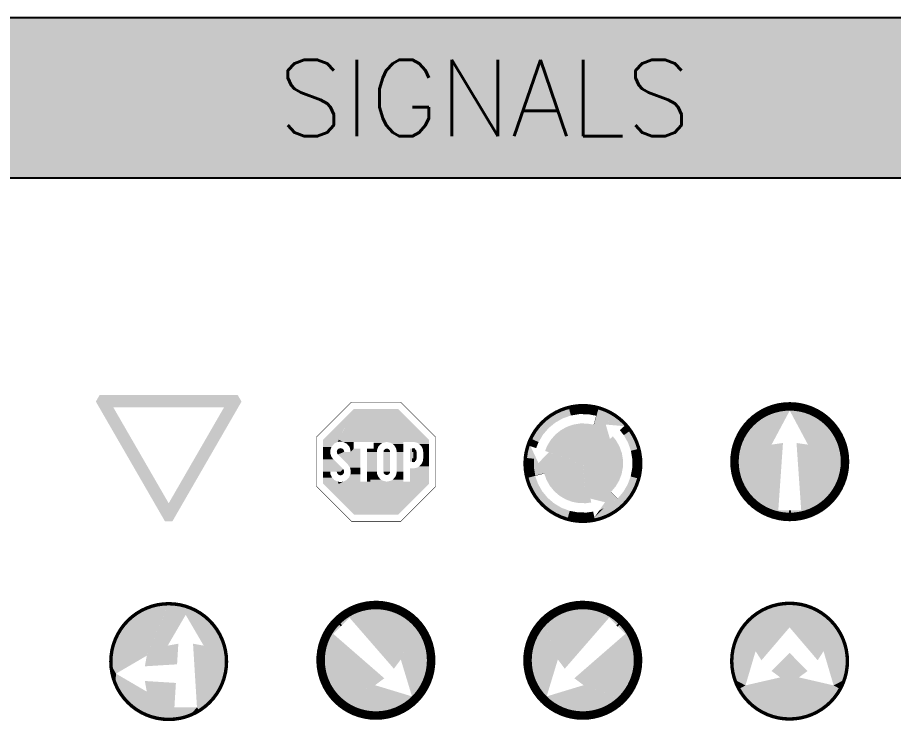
# Model space of a CAD drawing. Extents: x 1216 to 44401, y 2119 to 23617.
# Drawn here: x 20805 to 26527, y 18909 to 23617 of the extents above; entities that cross this region are included whole.
import ezdxf

# ---------------------------------------------------------------- set-up
doc = ezdxf.new("R2010")
doc.units = 0
doc.header["$LTSCALE"] = 10
doc.header["$MEASUREMENT"] = 0
doc.layers.get('0').update_dxf_attribs({"linetype": 'CONTINUOUS'})
doc.layers.add('www.cad-blocks.net', color=7, linetype='CONTINUOUS')
doc.styles.get("Standard").update_dxf_attribs({"font": 'ROMANC.SHX'})

# ---------------------------------------------------------------- blocks, each defined once
blk = doc.blocks.new('C1a')
at = {"color": 1, "linetype": 'CONTINUOUS'}
for points in [[(-428.2, 703.8), (-325.3, 669.6), (-428.2, 703.8), (-406.4, 741.6)], [(325.3, 669.6), (406.4, 741.6), (-325.3, 669.6), (-406.4, 741.6)], [(325.3, 669.6), (406.4, 741.6), (325.3, 669.6), (428.2, 703.8)], [(-428.2, 703.8), (-325.3, 669.6), (-21.8, 0), (0, 106.2)], [(21.8, 0), (0, 106.2), (428.2, 703.8), (325.3, 669.6)], [(-21.8, 0), (21.8, 0), (-21.8, 0), (0, 106.2)]]:
    blk.add_solid(points, dxfattribs=at)
blk = doc.blocks.new('C2')
at = {"color": 1, "linetype": 'CONTINUOUS'}
for p, q in [((218.8, 408.3), (218.8, 427.8)), ((218.8, 427.8), (218.8, 408.3)), ((223.1, 427.3), (218.8, 408.3)), ((218.8, 408.3), (223.1, 427.3)), ((218.8, 350), (218.8, 369.4)), ((218.8, 369.4), (223.1, 350.5)), ((223.1, 350.5), (218.8, 369.4)), ((218.8, 369.4), (218.8, 350))]:
    blk.add_line(p, q, dxfattribs=at)
at = {"color": 7, "linetype": 'CONTINUOUS', "const_width": 2.82}
blk.add_lwpolyline([(-145, 0), (145, 0), (350, 205), (350, 495), (145, 700), (-145, 700), (-350, 495), (-350, 205), (-145, 0)], dxfattribs=at)
at = {"color": 1, "linetype": 'CONTINUOUS'}
for points in [[(-311.1, 466.7), (-311.1, 478.9), (-225.8, 466.7), (-128.9, 661.1)], [(-192.3, 466.7), (-219.1, 480), (128.9, 661.1), (-128.9, 661.1)], [(-192.3, 466.7), (311.1, 466.7), (128.9, 661.1), (311.1, 478.9)], [(-311.1, 466.7), (-225.8, 466.7), (-311.1, 456.9), (-245.4, 456.9)], [(-225.8, 466.7), (-210.5, 469), (-225.8, 466.7), (-219.1, 480)], [(-219.1, 480), (-210.5, 469), (-219.1, 480), (-192.3, 466.7)], [(-192.3, 466.7), (-172.6, 456.9), (-131.2, 466.7), (-131.2, 456.9)], [(-14.6, 461), (38.1, 461), (-14.6, 466.7), (63.2, 466.7)], [(88.3, 461), (160.4, 461), (63.2, 466.7), (160.4, 466.7)], [(218.8, 466.7), (311.1, 466.7), (239.7, 462.8), (311.1, 462.8)], [(-311.1, 456.9), (-245.4, 456.9), (-311.1, 437.4), (-262.3, 437.4)], [(-311.1, 437.4), (-262.3, 437.4), (-311.1, 418), (-268.9, 418)], [(-311.1, 418), (-268.9, 418), (-311.1, 398.5), (-268.9, 398.5)], [(-209, 408.3), (-227.9, 419.2), (-209, 408.3), (-230.8, 408.3)], [(-209, 408.3), (-219.9, 427.2), (-209, 408.3), (-227.9, 419.2)], [(-209, 408.3), (-209, 430.1), (-209, 408.3), (-219.9, 427.2)], [(-209, 408.3), (-198.1, 427.2), (-209, 408.3), (-209, 430.1)], [(-209, 408.3), (-190.1, 419.2), (-209, 408.3), (-198.1, 427.2)], [(-209, 408.3), (-187.2, 408.3), (-209, 408.3), (-190.1, 419.2)], [(-172.6, 456.9), (-131.2, 456.9), (-155.7, 437.4), (-131.2, 437.4)], [(-131.2, 427.8), (-148.3, 408.3), (-131.2, 427.8), (-166.1, 334.6)], [(-166.1, 334.6), (-92.3, 334.6), (-131.2, 427.8), (-92.3, 427.8)], [(-155.7, 437.4), (-131.2, 437.4), (-148.3, 408.3), (-131.2, 427.8)], [(-14.6, 427.8), (7, 423.9), (-53.5, 427.8), (-53.5, 423.9)], [(-53.5, 423.9), (7, 423.9), (-53.5, 408.3), (4.9, 408.3)], [(-14.6, 455), (28.2, 455), (-14.6, 461), (38.1, 461)], [(-14.6, 455), (28.2, 455), (-14.6, 439.4), (13.9, 439.4)], [(-14.6, 439.4), (13.9, 439.4), (-14.6, 427.8), (7, 423.9)], [(63.2, 408.3), (45.7, 416.8), (63.2, 408.3), (43.8, 408.3)], [(63.2, 408.3), (51.1, 423.5), (63.2, 408.3), (45.7, 416.8)], [(63.2, 408.3), (58.9, 427.3), (63.2, 408.3), (51.1, 423.5)], [(63.2, 408.3), (67.5, 427.3), (63.2, 408.3), (58.9, 427.3)], [(63.2, 408.3), (75.3, 423.5), (63.2, 408.3), (67.5, 427.3)], [(63.2, 408.3), (80.7, 416.8), (63.2, 408.3), (75.3, 423.5)], [(63.2, 408.3), (82.7, 408.3), (63.2, 408.3), (80.7, 416.8)], [(98.2, 455), (160.4, 455), (88.3, 461), (160.4, 461)], [(98.2, 455), (160.4, 455), (112.6, 439.4), (160.4, 439.4)], [(112.6, 439.4), (160.4, 439.4), (119.4, 423.9), (160.4, 423.9)], [(119.4, 423.9), (160.4, 423.9), (121.5, 408.3), (160.4, 408.3)], [(199.3, 350), (218.8, 350), (199.3, 427.8), (218.8, 427.8)], [(218.8, 408.3), (223.1, 427.3), (218.8, 408.3), (218.8, 427.8)], [(218.8, 408.3), (230.9, 423.5), (218.8, 408.3), (223.1, 427.3)], [(218.8, 408.3), (236.3, 416.8), (218.8, 408.3), (230.9, 423.5)], [(218.8, 408.3), (238.2, 408.3), (218.8, 408.3), (236.3, 416.8)], [(239.7, 462.8), (311.1, 462.8), (253.8, 455), (311.1, 455)], [(253.8, 455), (311.1, 455), (268.1, 439.4), (311.1, 439.4)], [(268.1, 439.4), (311.1, 439.4), (275, 423.9), (311.1, 423.9)], [(275, 423.9), (311.1, 423.9), (277.1, 408.3), (311.1, 408.3)], [(-311.1, 398.5), (-268.9, 398.5), (-311.1, 379.1), (-262.2, 379.1)], [(-311.1, 379.1), (-262.2, 379.1), (-311.1, 365.4), (-251.9, 365.4)], [(-311.1, 291.7), (-209, 291.7), (-311.1, 365.4), (-251.9, 365.4)], [(-251.9, 365.4), (-209, 291.7), (-251.9, 365.4), (-193.6, 307.1)], [(-209, 408.3), (-230.8, 408.3), (-209, 408.3), (-227.9, 397.4)], [(-209, 408.3), (-227.9, 397.4), (-187.2, 408.3), (-224.4, 392.9)], [(-166.1, 334.6), (-224.4, 392.9), (-148.3, 408.3), (-187.2, 408.3)], [(-53.5, 291.7), (4.9, 291.7), (-53.5, 408.3), (4.9, 408.3)], [(43.8, 291.7), (82.7, 291.7), (43.8, 408.3), (82.7, 408.3)], [(121.5, 291.7), (160.4, 291.7), (121.5, 408.3), (160.4, 408.3)], [(238.2, 369.4), (238.2, 408.3), (218.8, 369.4), (218.8, 408.3)], [(218.8, 369.4), (230.9, 354.2), (218.8, 369.4), (223.1, 350.5)], [(218.8, 369.4), (236.3, 361), (218.8, 369.4), (230.9, 354.2)], [(218.8, 369.4), (223.1, 350.5), (218.8, 369.4), (218.8, 350)], [(218.8, 369.4), (238.2, 369.4), (218.8, 369.4), (236.3, 361)], [(277.1, 369.4), (311.1, 369.4), (275, 353.9), (311.1, 353.9)], [(277.1, 408.3), (311.1, 408.3), (277.1, 369.4), (311.1, 369.4)], [(-92.3, 315.1), (-153, 315.1), (-92.3, 334.6), (-166.1, 334.6)], [(-92.3, 295.7), (-148.4, 295.7), (-92.3, 315.1), (-153, 315.1)], [(199.3, 311.1), (311.1, 311.1), (199.3, 233.3), (311.1, 233.3)], [(239.7, 315), (311.1, 315), (218.8, 311.1), (311.1, 311.1)], [(253.8, 322.8), (311.1, 322.8), (239.7, 315), (311.1, 315)], [(268.1, 338.3), (311.1, 338.3), (253.8, 322.8), (311.1, 322.8)], [(275, 353.9), (311.1, 353.9), (268.1, 338.3), (311.1, 338.3)], [(-311.1, 276.2), (-267.7, 276.2), (-311.1, 291.7), (-269.7, 291.7)], [(-311.1, 256.8), (-258.7, 256.8), (-311.1, 276.2), (-267.7, 276.2)], [(-209, 291.7), (-230.8, 291.7), (-209, 291.7), (-227.9, 280.8)], [(-209, 291.7), (-227.9, 280.8), (-209, 291.7), (-219.9, 272.8)], [(-209, 291.7), (-219.9, 272.8), (-209, 291.7), (-209, 269.9)], [(-209, 291.7), (-190.1, 302.6), (-209, 291.7), (-193.6, 307.1)], [(-209, 291.7), (-187.2, 291.7), (-209, 291.7), (-190.1, 302.6)], [(-209, 291.7), (-209, 269.9), (-209, 291.7), (-198.1, 272.8)], [(-209, 291.7), (-190.1, 280.8), (-209, 291.7), (-187.2, 291.7)], [(-209, 291.7), (-198.1, 272.8), (-209, 291.7), (-190.1, 280.8)], [(-92.3, 256.8), (-159.3, 256.8), (-92.3, 276.2), (-150.3, 276.2)], [(-92.3, 276.2), (-150.3, 276.2), (-92.3, 295.7), (-148.4, 295.7)], [(-53.5, 233.3), (-34, 233.3), (-53.5, 291.7), (-34, 291.7)], [(7, 276.1), (-34, 276.1), (4.9, 291.7), (-34, 291.7)], [(13.9, 260.6), (-34, 260.6), (7, 276.1), (-34, 276.1)], [(28.2, 245), (-34, 245), (13.9, 260.6), (-34, 260.6)], [(63.2, 291.7), (45.7, 283.2), (63.2, 291.7), (43.8, 291.7)], [(63.2, 291.7), (51.1, 276.5), (63.2, 291.7), (45.7, 283.2)], [(63.2, 291.7), (58.9, 272.7), (63.2, 291.7), (51.1, 276.5)], [(63.2, 291.7), (67.5, 272.7), (63.2, 291.7), (58.9, 272.7)], [(63.2, 291.7), (82.7, 291.7), (63.2, 291.7), (80.7, 283.2)], [(63.2, 291.7), (80.7, 283.2), (63.2, 291.7), (75.3, 276.5)], [(63.2, 291.7), (75.3, 276.5), (63.2, 291.7), (67.5, 272.7)], [(98.2, 245), (160.4, 245), (112.6, 260.6), (160.4, 260.6)], [(112.6, 260.6), (160.4, 260.6), (119.4, 276.1), (160.4, 276.1)], [(119.4, 276.1), (160.4, 276.1), (121.5, 291.7), (160.4, 291.7)], [(-311.1, 243.1), (-245.4, 243.1), (-311.1, 256.8), (-258.7, 256.8)], [(-311.1, 233.3), (-225.8, 233.3), (-311.1, 243.1), (-245.4, 243.1)], [(-311.1, 233.3), (-311.1, 221.1), (-225.8, 233.3), (-128.9, 38.9)], [(-225.8, 233.3), (-210.5, 231), (-225.8, 233.3), (-219.1, 220)], [(-192.3, 233.3), (-219.1, 220), (128.9, 38.9), (-128.9, 38.9)], [(-219.1, 220), (-210.5, 231), (-219.1, 220), (-192.3, 233.3)], [(-92.3, 233.3), (-192.3, 233.3), (-92.3, 243.1), (-172.6, 243.1)], [(-192.3, 233.3), (311.1, 233.3), (128.9, 38.9), (311.1, 221.1)], [(-92.3, 243.1), (-172.6, 243.1), (-92.3, 256.8), (-159.3, 256.8)], [(28.2, 245), (-34, 245), (38.1, 239), (-34, 239)], [(38.1, 239), (-34, 239), (63.2, 233.3), (-34, 233.3)], [(88.3, 239), (160.4, 239), (63.2, 233.3), (160.4, 233.3)], [(98.2, 245), (160.4, 245), (88.3, 239), (160.4, 239)]]:
    blk.add_solid(points, dxfattribs=at)
blk = doc.blocks.new('C3')
at = {"color": 5, "linetype": 'CONTINUOUS', "const_width": 20}
blk.add_lwpolyline([(-340, 340, 1), (340, 340, 1)], format="xyb", close=True, dxfattribs=at)
at = {"color": 5, "linetype": 'CONTINUOUS'}
for points in [[(-20.7, 630.1), (-70.7, 621.8), (-24.4, 677.2), (-82.5, 667.5)], [(30, 629.6), (-20.7, 630.1), (34.6, 676.6), (-24.4, 677.2)], [(79.9, 620.4), (30, 629.6), (92.5, 665.8), (34.6, 676.6)], [(-162.7, 579.9), (-201.9, 547.7), (-189.4, 618.8), (-234.9, 581.3)], [(-118.5, 604.9), (-162.7, 579.9), (-138.1, 647.8), (-189.4, 618.8)], [(-70.7, 621.8), (-118.5, 604.9), (-82.5, 667.5), (-138.1, 647.8)], [(63.7, 569.2), (65.3, 568.6), (78.4, 622.3), (80, 621.6)], [(146.1, 528.7), (134.4, 568.8), (65.3, 568.6), (80, 621.6)], [(125.9, 604.5), (78.4, 622.3), (146.3, 647), (91.1, 667.7)], [(80, 621.6), (134.4, 568.8), (125.9, 604.5), (194.8, 563.6)], [(169.6, 578.7), (125.9, 604.5), (197, 617.1), (146.3, 647)], [(-201.9, 547.7), (-234.8, 509.1), (-234.9, 581.3), (-273.2, 536.5)], [(-57, 568.5), (-95.7, 554.8), (-57, 568.5), (2, 340)], [(-16.4, 575.2), (-57, 568.5), (-16.4, 575.2), (2, 340)], [(24.7, 574.9), (-16.4, 575.2), (24.7, 574.9), (0.5, 341.9)], [(65.2, 567.3), (24.7, 574.9), (65.2, 567.3), (0.5, 341.9)], [(102.2, 554.8), (63.7, 569.2), (102.2, 554.8), (0.5, 341.9)], [(252.6, 567.3), (243.1, 559.4), (197, 617.1), (169.6, 578.7)], [(169.6, 578.7), (243.1, 559.4), (169.6, 578.7), (194.8, 563.6)], [(279.3, 533.3), (243.1, 559.4), (279.3, 533.3), (252.6, 567.3)], [(-234.8, 509.1), (-260.6, 465.4), (-273.2, 536.5), (-303.2, 485.8)], [(-131.5, 534.5), (-163.3, 508.4), (-131.5, 534.5), (2, 340)], [(-95.7, 554.8), (-131.5, 534.5), (-95.7, 554.8), (2, 340)], [(137.6, 533.9), (102.2, 554.8), (137.6, 533.9), (0.5, 341.9)], [(0.5, 341.9), (137.6, 533.9), (159.1, 484.1), (146.1, 528.7)], [(240.4, 506.6), (217.2, 536.1), (279.3, 533.3), (243.1, 559.4)], [(265.4, 462.4), (240.4, 506.6), (308.3, 482), (279.3, 533.3)], [(-303.2, 485.8), (-307.7, 441.4), (-303.2, 485.8), (-319.3, 445.6)], [(-260.6, 465.4), (-274.6, 430.5), (-303.2, 485.8), (-307.7, 441.4)], [(-190, 477.1), (-210.9, 441.7), (-190, 477.1), (2, 340)], [(-163.3, 508.4), (-190, 477.1), (-163.3, 508.4), (2, 340)], [(0.5, 341.9), (195, 475.4), (0.5, 341.9), (176.2, 499.4)], [(215.3, 439.6), (195, 475.4), (215.3, 439.6), (0.5, 341.9)], [(282.3, 414.6), (265.4, 462.4), (328, 426.4), (308.3, 482)], [(-319.3, 445.6), (-307.7, 441.4), (-334.6, 372.6), (-287.6, 368.1)], [(-287.6, 368.1), (-307.7, 441.4), (-287.6, 368.1), (-287.1, 397.4)], [(0.7, 341.9), (-210.9, 441.7), (0.7, 341.9), (-222.2, 413.4)], [(229, 400.9), (215.3, 439.6), (229, 400.9), (0.5, 341.9)], [(290.6, 364.6), (282.3, 414.6), (337.7, 368.3), (328, 426.4)], [(-287.6, 368.1), (-288.1, 317.3), (-334.6, 372.6), (-335.1, 313.7)], [(-280, 269), (-261.5, 342.4), (-288.1, 317.3), (-287.1, 397.4)], [(-232.6, 372.7), (-261.5, 342.4), (-226.7, 282.8), (-280, 269)], [(-232.8, 362.7), (-233.2, 321.6), (-232.8, 362.7), (0.5, 341.9)], [(0.7, 341.9), (-232.8, 362.7), (-200.5, 406.3), (-232.6, 372.7)], [(235.7, 360.3), (229, 400.9), (235.7, 360.3), (0.5, 341.9)], [(290.2, 313.9), (290.6, 364.6), (337.1, 309.3), (337.7, 368.3)], [(-288.1, 317.3), (-279.8, 267.3), (-335.1, 313.7), (-325.4, 255.5)], [(-233.2, 321.6), (-226.5, 281.1), (-233.2, 321.6), (0.5, 341.9)], [(-227.9, 282.9), (-214.2, 244.2), (-227.9, 282.9), (0.5, 341.9)], [(-214.2, 244.2), (-194, 208.4), (-214.2, 244.2), (0.5, 341.9)], [(-194, 208.4), (-167.8, 176.6), (-194, 208.4), (0.5, 341.9)], [(-167.8, 176.6), (-136.6, 149.9), (-167.8, 176.6), (0.5, 341.9)], [(-136.6, 149.9), (-101.2, 129), (-136.6, 149.9), (0.5, 341.9)], [(-101.2, 129), (-62.6, 114.6), (-101.2, 129), (0.5, 341.9)], [(-62.6, 114.6), (-22.2, 107.1), (-62.6, 114.6), (0.5, 341.9)], [(-22.2, 107.1), (18.9, 106.7), (-22.2, 107.1), (0.5, 341.9)], [(235.4, 319.2), (235.7, 360.3), (235.4, 319.2), (0.5, 341.9)], [(98.3, 127.2), (134.1, 147.4), (98.3, 127.2), (0.5, 341.9)], [(134.1, 147.4), (165.8, 173.5), (134.1, 147.4), (0.5, 341.9)], [(227.8, 278.7), (235.4, 319.2), (227.8, 278.7), (0.5, 341.9)], [(213.4, 240.2), (227.8, 278.7), (213.4, 240.2), (0.5, 341.9)], [(192.5, 204.8), (213.4, 240.2), (192.5, 204.8), (0.5, 341.9)], [(165.8, 173.5), (192.5, 204.8), (165.8, 173.5), (0.5, 341.9)], [(0.7, 341.9), (98.3, 127.2), (44.4, 133.4), (89.5, 122.4)], [(0.7, 341.9), (18.9, 106.7), (0.7, 341.9), (49.1, 111)], [(280.9, 264), (290.2, 313.9), (326.3, 251.4), (337.1, 309.3)], [(-281.2, 269.2), (-264.3, 221.4), (-326.9, 257.4), (-307.3, 201.8)], [(-226.5, 281.1), (-226.7, 282.8), (-279.8, 267.3), (-280, 269)], [(263.1, 216.5), (280.9, 264), (305.7, 196.2), (326.3, 251.4)], [(-264.3, 221.4), (-239.4, 177.2), (-307.3, 201.8), (-278.3, 150.5)], [(237.3, 172.8), (263.1, 216.5), (275.7, 145.4), (305.7, 196.2)], [(-239.4, 177.2), (-207.1, 138), (-278.3, 150.5), (-240.8, 105)], [(89.5, 122.4), (130.1, 112.5), (164.5, 172.4), (203, 133.2)], [(165.8, 173.5), (164.5, 172.4), (204.4, 134.2), (203, 133.2)], [(204.4, 134.2), (237.3, 172.8), (237.4, 100.6), (275.7, 145.4)], [(-207.1, 138), (-168.6, 105.1), (-240.8, 105), (-196, 66.7)], [(-168.6, 105.1), (-124.9, 79.3), (-196, 66.7), (-145.2, 36.7)], [(203, 133.2), (130.1, 112.5), (165.2, 102), (95.4, 62.8)], [(165.2, 102), (204.4, 134.2), (191.9, 63.1), (237.4, 100.6)], [(-124.9, 79.3), (-77.4, 61.5), (-145.2, 36.7), (-90, 16.1)], [(-77.4, 61.5), (-27.5, 52.3), (-90, 16.1), (-32.1, 5.3)], [(-27.5, 52.3), (23.2, 51.8), (-32.1, 5.3), (26.9, 4.8)], [(23.2, 51.8), (60.4, 57.1), (26.9, 4.8), (67.6, 23)], [(69.7, 10.9), (67.6, 23), (140.6, 34.1), (121.1, 77.1)], [(121.1, 77.1), (67.6, 23), (121.1, 77.1), (95.4, 62.8)], [(121.1, 77.1), (165.2, 102), (140.6, 34.1), (191.9, 63.1)], [(26.9, 4.8), (67.6, 23), (26.9, 4.8), (69.7, 10.9)]]:
    blk.add_solid(points, dxfattribs=at)
blk = doc.blocks.new('*U198', base_point=(4682.6, 227.3))
at = {"color": 0}
for points in [[(4686.9, 432.5), (4632.2, 447.1), (4575.7, 452.1)], [(4575.7, 452.1), (4575.7, 427.3), (4682.6, 227.3)], [(4686.9, 432.5), (4575.7, 452.1), (4682.6, 227.3)], [(4682.6, 227.3), (4857.2, 289.6), (4686.9, 432.5)], [(4784.6, 376), (4738.2, 408.5), (4686.9, 432.5)], [(4857.2, 289.6), (4784.6, 376), (4686.9, 432.5)], [(4857.2, 289.6), (4824.7, 336), (4784.6, 376)], [(4682.6, 227.3), (4895.8, 183.5), (4857.2, 289.6)], [(4895.8, 183.5), (4881.1, 238.2), (4857.2, 289.6)], [(4682.6, 227.3), (4900.7, 127.1), (4895.8, 183.5)]]:
    blk.add_solid(points, dxfattribs=at)
blk = doc.blocks.new('*U199', base_point=(4650.1, -189.3))
at = {"color": 0}
for points in [[(4682.6, 227.3), (4615.5, 236.8), (4643.1, -159.6)], [(4682.6, 227.3), (4643.1, -159.6), (4650.1, -189.3)], [(4865.9, -19.3), (4682.6, 227.3), (4650.1, -189.3)], [(4898.5, 88.8), (4900.7, 127.1), (4682.6, 227.3)], [(4865.9, -19.3), (4898.5, 88.8), (4682.6, 227.3)], [(4865.9, -19.3), (4886.9, 33.3), (4898.5, 88.8)], [(4650.1, -189.3), (4703.9, -171.6), (4865.9, -19.3)], [(4703.9, -171.6), (4798.3, -109.7), (4865.9, -19.3)], [(4798.3, -109.7), (4836.1, -67.5), (4865.9, -19.3)], [(4703.9, -171.6), (4753.8, -144.8), (4798.3, -109.7)], [(4650.1, -189.3), (4650.1, -189.3), (4703.9, -171.6)]]:
    blk.add_solid(points, dxfattribs=at)
blk = doc.blocks.new('C4a')
at = {"color": 5, "linetype": 'CONTINUOUS', "const_width": 50}
blk.add_lwpolyline([(-325, 325, 1), (325, 325, 1)], format="xyb", close=True, dxfattribs=at)
at = {"color": 5, "linetype": 'CONTINUOUS'}
blk.add_lwpolyline([(0, 38.3), (0, 0, 0.414214)], format="xyb", dxfattribs=at)
blk.add_solid([(74.4, 8.6), (67.4, 38.3), (-74.4, 8.6), (-67.4, 38.3)], dxfattribs=at)
at = {"color": 5, "linetype": 'CONTINUOUS', "xscale": -1}
for name, p in [('*U198', (-106.9, 425.2)), ('*U199', (-74.4, 8.6))]:
    blk.add_blockref(name, p, dxfattribs=at)
at = {"color": 5, "linetype": 'CONTINUOUS'}
for name, p in [('*U198', (106.9, 425.2)), ('*U199', (74.4, 8.6))]:
    blk.add_blockref(name, p, dxfattribs=at)
blk = doc.blocks.new('*U217', base_point=(5069.4, 232))
at = {"color": 0}
for points in [[(4835.6, 634.5), (4776.9, 642.7), (4759.6, 643.1)], [(4759.6, 643.1), (4888.4, 337.8), (5069.4, 232)], [(4944.4, 588.5), (4835.6, 634.5), (4759.6, 643.1)], [(4759.6, 643.1), (5069.4, 232), (5084.6, 403)], [(5084.6, 403), (4944.4, 588.5), (4759.6, 643.1)], [(4944.4, 588.5), (4892, 616.3), (4835.6, 634.5)], [(5030.9, 508.1), (4991.2, 552.1), (4944.4, 588.5)], [(5084.6, 403), (5030.9, 508.1), (4944.4, 588.5)], [(5084.6, 403), (5062.4, 457.9), (5030.9, 508.1)], [(5069.4, 232), (5099.2, 285.8), (5084.6, 403)], [(5099.2, 285.8), (5097, 345), (5084.6, 403)], [(5069.4, 232), (5091, 227.1), (5099.2, 285.8)]]:
    blk.add_solid(points, dxfattribs=at)
blk = doc.blocks.new('*U218', base_point=(4899.8, 275.2))
at = {"color": 0}
for points in [[(4759.6, 643.1), (4700.6, 637.9), (4643.3, 622.6)], [(4759.6, 643.1), (4643.3, 622.6), (4765.4, 396.8)], [(4643.3, 622.6), (4659.6, 577.9), (4765.4, 396.8)], [(4899.8, 275.2), (4888.4, 337.8), (4759.6, 643.1)], [(4765.4, 396.8), (4899.8, 275.2), (4759.6, 643.1)]]:
    blk.add_solid(points, dxfattribs=at)
blk = doc.blocks.new('*U219', base_point=(4659.6, 577.9))
at = {"color": 0}
for points in [[(4659.6, 577.9), (4643.3, 622.6), (4589.6, 597.5)], [(4589.6, 597.5), (4499.2, 521.6), (4440.1, 419.4)], [(4553.9, 396.8), (4589.6, 597.5), (4440.1, 419.4)], [(4589.6, 597.5), (4541.1, 563.6), (4499.2, 521.6)], [(4553.9, 396.8), (4659.6, 577.9), (4589.6, 597.5)], [(4499.2, 521.6), (4465.2, 473.1), (4440.1, 419.4)], [(4440.1, 419.4), (4424.8, 362.1), (4419.6, 303.1)], [(4440.1, 419.4), (4419.6, 303.1), (4553.9, 396.8)], [(4419.6, 303.1), (4419.6, 303.1), (4553.9, 396.8)]]:
    blk.add_solid(points, dxfattribs=at)
blk = doc.blocks.new('*U220', base_point=(4419.6, 303.1))
at = {"color": 0}
for points in [[(4419.6, 303.1), (4553.9, 396.8), (4616.5, 408.2)], [(4419.6, 303.1), (4616.5, 408.2), (4580.7, 14)], [(4616.5, 408.2), (4593.3, 34.4), (4580.7, 14)], [(4436.7, 196.7), (4423.1, 254.4), (4419.6, 303.1)], [(4436.7, 196.7), (4419.6, 303.1), (4580.7, 14)], [(4492.6, 92.6), (4460.1, 142.2), (4436.7, 196.7)], [(4580.7, 14), (4492.6, 92.6), (4436.7, 196.7)], [(4580.7, 14), (4533.2, 49.5), (4492.6, 92.6)]]:
    blk.add_solid(points, dxfattribs=at)
blk = doc.blocks.new('*U216', base_point=(4848.8, -25))
at = {"color": 0}
for points in [[(4848.8, -25), (4888.4, 126.3), (5069.4, 232)], [(4848.8, -25), (5069.4, 232), (5072.8, 170.7)], [(5069.4, 232), (5091, 227.1), (5072.8, 170.7)], [(4914.4, 0.4), (4848.8, -25), (5072.8, 170.7)], [(5072.8, 170.7), (5008.6, 71.6), (4914.4, 0.4)], [(5072.8, 170.7), (5045, 118.3), (5008.6, 71.6)], [(5008.6, 71.6), (4964.6, 31.8), (4914.4, 0.4)], [(4914.4, 0.4), (4859.5, -21.9), (4848.8, -25)]]:
    blk.add_solid(points, dxfattribs=at)
blk = doc.blocks.new('*U215', base_point=(4593.3, 34.4))
at = {"color": 0}
for points in [[(4593.3, 34.4), (4580.7, 14), (4633.6, -12.7)], [(4848.8, -25), (4726, 34.4), (4593.3, 34.4)], [(4593.3, 34.4), (4633.6, -12.7), (4749.2, -36.7)], [(4749.2, -36.7), (4848.8, -25), (4593.3, 34.4)], [(4633.6, -12.7), (4690.3, -29.8), (4749.2, -36.7)], [(4749.2, -36.7), (4808.4, -33.4), (4848.8, -25)]]:
    blk.add_solid(points, dxfattribs=at)
blk = doc.blocks.new('C4f')
at = {"color": 5, "linetype": 'CONTINUOUS', "const_width": 20}
blk.add_lwpolyline([(340, 340, -1), (-340, 340, -1)], format="xyb", close=True, dxfattribs=at)
at = {"color": 5, "linetype": 'CONTINUOUS'}
for points in [[(-140.1, 312.1), (-5.8, 433.7), (49.3, 323.8), (56.8, 445.1)], [(-140.1, 225.8), (-128.7, 163.2), (42.5, 214.4), (33.7, 71.3)], [(-128.7, 163.2), (33.7, 71.3), (-128.7, 163.2), (-89.1, 11.9)]]:
    blk.add_solid(points, dxfattribs=at)
at = {"color": 5, "linetype": 'CONTINUOUS', "xscale": -1}
for name, p in [('*U217', (-309.8, 268.9)), ('*U218', (-140.1, 312.1)), ('*U219', (100, 614.8)), ('*U220', (340, 340)), ('*U216', (-89.1, 11.9)), ('*U215', (166.3, 71.3))]:
    blk.add_blockref(name, p, dxfattribs=at)
blk = doc.blocks.new('*U222', base_point=(4682.6, 227.3))
at = {"color": 0}
for points in [[(4686.9, 432.5), (4632.2, 447.1), (4575.7, 452.1)], [(4575.7, 452.1), (4575.7, 427.3), (4682.6, 227.3)], [(4686.9, 432.5), (4575.7, 452.1), (4682.6, 227.3)], [(4682.6, 227.3), (4857.2, 289.6), (4686.9, 432.5)], [(4784.6, 376), (4738.2, 408.5), (4686.9, 432.5)], [(4857.2, 289.6), (4784.6, 376), (4686.9, 432.5)], [(4857.2, 289.6), (4824.7, 336), (4784.6, 376)], [(4682.6, 227.3), (4895.8, 183.5), (4857.2, 289.6)], [(4895.8, 183.5), (4881.1, 238.2), (4857.2, 289.6)], [(4682.6, 227.3), (4900.7, 127.1), (4895.8, 183.5)]]:
    blk.add_solid(points, dxfattribs=at)
blk = doc.blocks.new('*U223', base_point=(4650.1, -189.3))
at = {"color": 0}
for points in [[(4682.6, 227.3), (4615.5, 236.8), (4643.1, -159.6)], [(4682.6, 227.3), (4643.1, -159.6), (4650.1, -189.3)], [(4865.9, -19.3), (4682.6, 227.3), (4650.1, -189.3)], [(4898.5, 88.8), (4900.7, 127.1), (4682.6, 227.3)], [(4865.9, -19.3), (4898.5, 88.8), (4682.6, 227.3)], [(4865.9, -19.3), (4886.9, 33.3), (4898.5, 88.8)], [(4650.1, -189.3), (4703.9, -171.6), (4865.9, -19.3)], [(4703.9, -171.6), (4798.3, -109.7), (4865.9, -19.3)], [(4798.3, -109.7), (4836.1, -67.5), (4865.9, -19.3)], [(4703.9, -171.6), (4753.8, -144.8), (4798.3, -109.7)], [(4650.1, -189.3), (4650.1, -189.3), (4703.9, -171.6)]]:
    blk.add_solid(points, dxfattribs=at)
blk = doc.blocks.new('C5b')
at = {"color": 5, "linetype": 'CONTINUOUS', "const_width": 50}
blk.add_lwpolyline([(229.8, 95.2, 1), (-229.8, 554.8, 1)], format="xyb", close=True, dxfattribs=at)
at = {"color": 5, "linetype": 'CONTINUOUS'}
blk.add_lwpolyline([(202.7, 527.7), (229.8, 554.8, 0.414214)], format="xyb", dxfattribs=at)
blk.add_solid([(171.1, 601.3), (155, 575.4), (276.3, 496.1), (250.4, 480)], dxfattribs=at)
at = {"color": 5, "linetype": 'CONTINUOUS', "rotation": 135.0000000000046}
for name, p in [('*U223', (171.1, 601.3)), ('*U222', (-146.5, 329.7))]:
    blk.add_blockref(name, p, dxfattribs=at)
at = {"color": 5, "linetype": 'CONTINUOUS', "xscale": -1, "rotation": 135.0000000000046}
for name, p in [('*U223', (276.3, 496.1)), ('*U222', (4.7, 178.5))]:
    blk.add_blockref(name, p, dxfattribs=at)
blk = doc.blocks.new('*U227', base_point=(5088.5, -855.1))
at = {"color": 0}
for points in [[(5105.3, -514.1), (5029.1, -654), (5088.5, -855.1)], [(5105.3, -514.1), (5088.5, -855.1), (5169.3, -705.6)], [(5146.3, -589.7), (5120.2, -536.5), (5105.3, -514.1)], [(5169.3, -705.6), (5146.3, -589.7), (5105.3, -514.1)], [(5169.3, -705.6), (5162.9, -646.6), (5146.3, -589.7)], [(5088.5, -855.1), (5151.2, -822.2), (5169.3, -705.6)], [(5151.2, -822.2), (5165.3, -764.7), (5169.3, -705.6)], [(5088.5, -855.1), (5127.3, -876.5), (5151.2, -822.2)]]:
    blk.add_solid(points, dxfattribs=at)
blk = doc.blocks.new('*U226', base_point=(4994.5, -707.4))
at = {"color": 0}
for points in [[(4913.1, -383.1), (4854.6, -373.6), (4829.3, -372.7)], [(4829.3, -372.7), (4829.3, -514.1), (4994.5, -707.4)], [(5020.8, -431.7), (4913.1, -383.1), (4829.3, -372.7)], [(4829.3, -372.7), (4994.5, -707.4), (5020.8, -431.7)], [(5020.8, -431.7), (4969, -402.7), (4913.1, -383.1)], [(4994.5, -707.4), (5105.3, -514.1), (5020.8, -431.7)], [(5105.3, -514.1), (5066.6, -469.2), (5020.8, -431.7)], [(4994.5, -707.4), (5029.1, -654), (5105.3, -514.1)]]:
    blk.add_solid(points, dxfattribs=at)
blk = doc.blocks.new('*U225', base_point=(4884.1, -808.1))
at = {"color": 0}
for points in [[(4884.1, -808.1), (4829.3, -1052.7), (4888.4, -1047.5)], [(5127.3, -876.5), (5088.5, -855.1), (4884.1, -808.1)], [(4884.1, -808.1), (4888.4, -1047.5), (4999.3, -1007.1)], [(5127.3, -876.5), (4884.1, -808.1), (4999.3, -1007.1)], [(4999.3, -1007.1), (5089.8, -931.2), (5127.3, -876.5)], [(5089.8, -931.2), (5123.8, -882.7), (5127.3, -876.5)], [(4999.3, -1007.1), (5047.9, -973.1), (5089.8, -931.2)], [(4888.4, -1047.5), (4945.6, -1032.2), (4999.3, -1007.1)]]:
    blk.add_solid(points, dxfattribs=at)
blk = doc.blocks.new('C5c')
at = {"color": 5, "linetype": 'CONTINUOUS', "const_width": 20}
blk.add_lwpolyline([(340, 340, -1), (-340, 340, -1)], format="xyb", close=True, dxfattribs=at)
at = {"color": 5, "linetype": 'CONTINUOUS'}
for points in [[(106, 282.3), (0, 388.6), (106, 282.3), (-106, 282.3)], [(54.8, 244.6), (106, 282.3), (-54.8, 244.6), (-106, 282.3)], [(54.8, 244.6), (-54.8, 244.6), (54.8, 244.6), (0, 0)], [(-54.8, 244.6), (54.8, 244.6), (-54.8, 244.6), (0, 0)]]:
    blk.add_solid(points, dxfattribs=at)
at = {"color": 5, "linetype": 'CONTINUOUS', "xscale": -1}
for name, p in [('*U226', (-165.2, 345.2)), ('*U227', (-259.1, 197.5)), ('*U225', (-54.8, 244.6))]:
    blk.add_blockref(name, p, dxfattribs=at)
at = {"color": 5, "linetype": 'CONTINUOUS'}
for name, p in [('*U226', (165.2, 345.2)), ('*U227', (259.1, 197.5)), ('*U225', (54.8, 244.6))]:
    blk.add_blockref(name, p, dxfattribs=at)
blk = doc.blocks.new('FORMAT')
at = {"true_color": 0x546d8e}
h = blk.add_hatch(color=155, dxfattribs=at)
h.set_gradient(color1=(68, 68, 68), color2=(84, 109, 142), tint=1)
h.paths.add_polyline_path([(4944.5, 23356.7), (4944.5, 22308.8), (44401.1, 22308.8), (44401.1, 23356.7)])
at = {"color": 155, "true_color": 0x546d8e}
for p, q in [((4944.5, 23356.7), (44401.1, 23356.7)), ((4944.5, 22308.8), (44401.1, 22308.8))]:
    blk.add_line(p, q, dxfattribs=at)
at = {"insert": (22506.5, 23081.4), "char_height": 500, "attachment_point": 1}
blk.add_mtext_dynamic_manual_height_columns('{\\Fsimplex|c0;\\C255;\\c16777215;SIGNALS}', width=16790, gutter_width=12.5, heights=[0], dxfattribs=at)

msp = doc.modelspace()

# ---------------------------------------------------------------- block references
at = {"linetype": 'CONTINUOUS', "yscale": 1.111111111111, "zscale": 1.111111111111}
for name, p, xscale in [('C1a', (21792.8, 20327), 1.111111111111), ('C2', (23147.3, 20327), 1.111111111111), ('C3', (24498.5, 20327), 1.111111111111), ('C4a', (25849.7, 20355.6), 1.111111111111), ('C5b', (23146.2, 19058.6), -1.111111111111), ('C5b', (24497.7, 19058.6), 1.111111111111), ('C4f', (21792.8, 19033.5), 1.111111111111), ('C5c', (25848.5, 19036.2), 1.111111111111)]:
    msp.add_blockref(name, p, dxfattribs=dict(at, xscale=xscale))
at = {"layer": 'www.cad-blocks.net'}
msp.add_blockref('FORMAT', (0, 260.3), dxfattribs=at)

doc.saveas('drawing.dxf')
